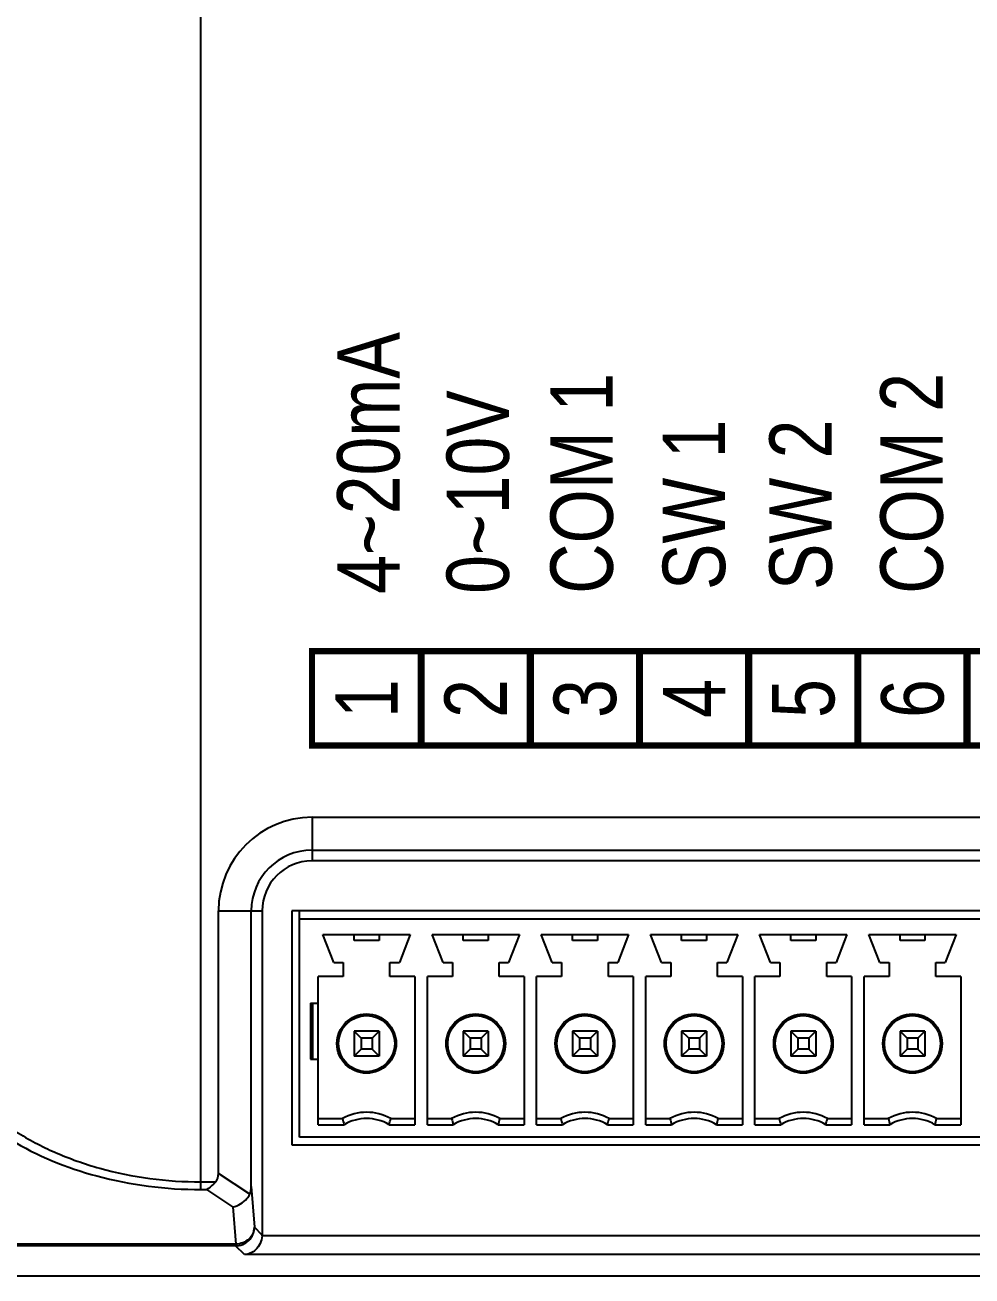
# Model space of a CAD drawing. Header units: millimetres. Extents: x 509 to 5579, y -1329 to 587.
# Drawn here: x 1472.53 to 1502.89, y -941.4 to -901.31 of the extents above; entities that cross this region are included whole.
import ezdxf

# ---------------------------------------------------------------- set-up
doc = ezdxf.new("R2010")
doc.units = ezdxf.units.MM
doc.layers.get('0').update_dxf_attribs({"linetype": 'CONTINUOUS'})
doc.styles.get("Standard").update_dxf_attribs({"font": 'gulim.ttc', "width": 0.8, "height": 2})

msp = doc.modelspace()

# ---------------------------------------------------------------- linework, layer by layer
at = {"color": 7, "linetype": 'Continuous'}
for p, q in [((1478.17, -938.631), (1478.17, -850.172)), ((1481.732, -926.703), (1481.732, -928.101)), ((1478.734, -929.701), (1480.132, -929.701)), ((1478.734, -938.113), (1478.734, -929.701)), ((1479.786, -938.53), (1479.786, -929.701)), ((1480.132, -929.701), (1480.132, -940.089)), ((1481.082, -929.701), (1481.082, -937.201)), ((1481.332, -936.954), (1481.332, -929.714)), ((1482.082, -930.454), (1484.882, -930.454)), ((1482.432, -931.354), (1482.082, -930.454)), ((1483.082, -930.654), (1483.082, -930.454)), ((1483.882, -930.654), (1483.082, -930.654)), ((1483.882, -930.454), (1483.882, -930.654)), ((1484.882, -930.454), (1484.532, -931.354)), ((1485.582, -930.454), (1488.382, -930.454)), ((1485.932, -931.354), (1485.582, -930.454)), ((1486.582, -930.654), (1486.582, -930.454)), ((1487.382, -930.654), (1486.582, -930.654)), ((1487.382, -930.454), (1487.382, -930.654)), ((1488.382, -930.454), (1488.032, -931.354)), ((1489.082, -930.454), (1491.882, -930.454)), ((1489.432, -931.354), (1489.082, -930.454)), ((1490.082, -930.654), (1490.082, -930.454)), ((1490.882, -930.654), (1490.082, -930.654)), ((1490.882, -930.454), (1490.882, -930.654)), ((1491.882, -930.454), (1491.532, -931.354)), ((1492.582, -930.454), (1495.382, -930.454)), ((1492.932, -931.354), (1492.582, -930.454)), ((1493.582, -930.654), (1493.582, -930.454)), ((1494.382, -930.654), (1493.582, -930.654)), ((1494.382, -930.454), (1494.382, -930.654)), ((1495.382, -930.454), (1495.032, -931.354)), ((1496.082, -930.454), (1498.882, -930.454)), ((1496.432, -931.354), (1496.082, -930.454)), ((1497.082, -930.654), (1497.082, -930.454)), ((1497.882, -930.654), (1497.082, -930.654)), ((1497.882, -930.454), (1497.882, -930.654)), ((1498.882, -930.454), (1498.532, -931.354)), ((1499.582, -930.454), (1502.382, -930.454)), ((1499.932, -931.354), (1499.582, -930.454)), ((1500.582, -930.654), (1500.582, -930.454)), ((1501.382, -930.654), (1500.582, -930.654)), ((1501.382, -930.454), (1501.382, -930.654)), ((1502.382, -930.454), (1502.032, -931.354)), ((1482.432, -931.354), (1482.732, -931.354)), ((1482.732, -931.354), (1482.732, -931.804)), ((1484.232, -931.354), (1484.532, -931.354)), ((1484.232, -931.804), (1484.232, -931.354)), ((1485.932, -931.354), (1486.232, -931.354)), ((1486.232, -931.354), (1486.232, -931.804)), ((1487.732, -931.354), (1488.032, -931.354)), ((1487.732, -931.804), (1487.732, -931.354)), ((1489.432, -931.354), (1489.732, -931.354)), ((1489.732, -931.354), (1489.732, -931.804)), ((1491.232, -931.354), (1491.532, -931.354)), ((1491.232, -931.804), (1491.232, -931.354)), ((1492.932, -931.354), (1493.232, -931.354)), ((1493.232, -931.354), (1493.232, -931.804)), ((1494.732, -931.354), (1495.032, -931.354)), ((1494.732, -931.804), (1494.732, -931.354)), ((1496.432, -931.354), (1496.732, -931.354)), ((1496.732, -931.354), (1496.732, -931.804)), ((1498.232, -931.354), (1498.532, -931.354)), ((1498.232, -931.804), (1498.232, -931.354)), ((1499.932, -931.354), (1500.232, -931.354)), ((1500.232, -931.354), (1500.232, -931.804)), ((1501.732, -931.354), (1502.032, -931.354)), ((1501.732, -931.804), (1501.732, -931.354)), ((1482.732, -931.804), (1481.932, -931.804)), ((1481.932, -936.554), (1481.932, -931.804)), ((1485.032, -931.804), (1484.232, -931.804)), ((1485.032, -931.804), (1485.032, -936.554)), ((1486.232, -931.804), (1485.432, -931.804)), ((1485.432, -936.554), (1485.432, -931.804)), ((1488.532, -931.804), (1487.732, -931.804)), ((1488.532, -931.804), (1488.532, -936.554)), ((1489.732, -931.804), (1488.932, -931.804)), ((1488.932, -936.554), (1488.932, -931.804)), ((1492.032, -931.804), (1491.232, -931.804)), ((1492.032, -931.804), (1492.032, -936.554)), ((1493.232, -931.804), (1492.432, -931.804)), ((1492.432, -936.554), (1492.432, -931.804)), ((1495.532, -931.804), (1494.732, -931.804)), ((1495.532, -931.804), (1495.532, -936.554)), ((1496.732, -931.804), (1495.932, -931.804)), ((1495.932, -936.554), (1495.932, -931.804)), ((1499.032, -931.804), (1498.232, -931.804)), ((1499.032, -931.804), (1499.032, -936.554)), ((1500.232, -931.804), (1499.432, -931.804)), ((1499.432, -936.554), (1499.432, -931.804)), ((1502.532, -931.804), (1501.732, -931.804)), ((1502.532, -931.804), (1502.532, -936.554)), ((1481.682, -932.654), (1481.932, -932.654)), ((1481.682, -932.654), (1481.682, -934.454)), ((1481.763, -934.454), (1481.763, -932.654)), ((1483.882, -933.554), (1483.082, -933.554)), ((1483.307, -933.779), (1483.082, -933.554)), ((1483.082, -933.554), (1483.082, -934.354)), ((1483.882, -933.554), (1483.657, -933.779)), ((1483.882, -933.554), (1483.882, -934.354)), ((1487.382, -933.554), (1486.582, -933.554)), ((1486.807, -933.779), (1486.582, -933.554)), ((1486.582, -933.554), (1486.582, -934.354)), ((1487.382, -933.554), (1487.157, -933.779)), ((1487.382, -933.554), (1487.382, -934.354)), ((1490.882, -933.554), (1490.082, -933.554)), ((1490.307, -933.779), (1490.082, -933.554)), ((1490.082, -933.554), (1490.082, -934.354)), ((1490.882, -933.554), (1490.657, -933.779)), ((1490.882, -933.554), (1490.882, -934.354)), ((1494.382, -933.554), (1493.582, -933.554)), ((1493.807, -933.779), (1493.582, -933.554)), ((1493.582, -933.554), (1493.582, -934.354)), ((1494.382, -933.554), (1494.157, -933.779)), ((1494.382, -933.554), (1494.382, -934.354)), ((1497.882, -933.554), (1497.082, -933.554)), ((1497.307, -933.779), (1497.082, -933.554)), ((1497.082, -933.554), (1497.082, -934.354)), ((1497.882, -933.554), (1497.657, -933.779)), ((1497.882, -933.554), (1497.882, -934.354)), ((1501.382, -933.554), (1500.582, -933.554)), ((1500.807, -933.779), (1500.582, -933.554)), ((1500.582, -933.554), (1500.582, -934.354)), ((1501.382, -933.554), (1501.157, -933.779)), ((1501.382, -933.554), (1501.382, -934.354)), ((1483.657, -933.779), (1483.307, -933.779)), ((1483.307, -933.779), (1483.307, -934.129)), ((1483.657, -933.779), (1483.657, -934.129)), ((1487.157, -933.779), (1486.807, -933.779)), ((1486.807, -933.779), (1486.807, -934.129)), ((1487.157, -933.779), (1487.157, -934.129)), ((1490.657, -933.779), (1490.307, -933.779)), ((1490.307, -933.779), (1490.307, -934.129)), ((1490.657, -933.779), (1490.657, -934.129)), ((1494.157, -933.779), (1493.807, -933.779)), ((1493.807, -933.779), (1493.807, -934.129)), ((1494.157, -933.779), (1494.157, -934.129)), ((1497.657, -933.779), (1497.307, -933.779)), ((1497.307, -933.779), (1497.307, -934.129)), ((1497.657, -933.779), (1497.657, -934.129)), ((1501.157, -933.779), (1500.807, -933.779)), ((1500.807, -933.779), (1500.807, -934.129)), ((1501.157, -933.779), (1501.157, -934.129)), ((1481.682, -934.454), (1481.932, -934.454)), ((1483.082, -934.354), (1483.307, -934.129)), ((1483.882, -934.354), (1483.082, -934.354)), ((1483.657, -934.129), (1483.307, -934.129)), ((1483.657, -934.129), (1483.882, -934.354)), ((1486.582, -934.354), (1486.807, -934.129)), ((1487.382, -934.354), (1486.582, -934.354)), ((1487.157, -934.129), (1486.807, -934.129)), ((1487.157, -934.129), (1487.382, -934.354)), ((1490.082, -934.354), (1490.307, -934.129)), ((1490.882, -934.354), (1490.082, -934.354)), ((1490.657, -934.129), (1490.307, -934.129)), ((1490.657, -934.129), (1490.882, -934.354)), ((1493.582, -934.354), (1493.807, -934.129)), ((1494.382, -934.354), (1493.582, -934.354)), ((1494.157, -934.129), (1493.807, -934.129)), ((1494.157, -934.129), (1494.382, -934.354)), ((1497.082, -934.354), (1497.307, -934.129)), ((1497.882, -934.354), (1497.082, -934.354)), ((1497.657, -934.129), (1497.307, -934.129)), ((1497.657, -934.129), (1497.882, -934.354)), ((1500.582, -934.354), (1500.807, -934.129)), ((1501.382, -934.354), (1500.582, -934.354)), ((1501.157, -934.129), (1500.807, -934.129)), ((1501.157, -934.129), (1501.382, -934.354)), ((1481.932, -936.354), (1482.708, -936.354)), ((1484.257, -936.354), (1485.032, -936.354)), ((1485.432, -936.354), (1486.208, -936.354)), ((1487.757, -936.354), (1488.532, -936.354)), ((1488.932, -936.354), (1489.708, -936.354)), ((1491.257, -936.354), (1492.032, -936.354)), ((1492.432, -936.354), (1493.208, -936.354)), ((1494.757, -936.354), (1495.532, -936.354)), ((1495.932, -936.354), (1496.708, -936.354)), ((1498.257, -936.354), (1499.032, -936.354)), ((1499.432, -936.354), (1500.208, -936.354)), ((1501.757, -936.354), (1502.532, -936.354)), ((1481.932, -936.554), (1482.761, -936.554)), ((1484.203, -936.554), (1485.032, -936.554)), ((1485.432, -936.554), (1486.261, -936.554)), ((1487.703, -936.554), (1488.532, -936.554)), ((1488.932, -936.554), (1489.761, -936.554)), ((1491.203, -936.554), (1492.032, -936.554)), ((1492.432, -936.554), (1493.261, -936.554)), ((1494.703, -936.554), (1495.532, -936.554)), ((1495.932, -936.554), (1496.761, -936.554)), ((1498.203, -936.554), (1499.032, -936.554)), ((1499.432, -936.554), (1500.261, -936.554)), ((1501.703, -936.554), (1502.532, -936.554)), ((1478.17, -938.385), (1478.637, -938.385)), ((1479.736, -938.78), (1478.734, -938.113)), ((1478.17, -938.631), (1478.36, -938.631)), ((1479.199, -939.189), (1478.36, -938.631)), ((1479.786, -938.53), (1479.884, -939.842)), ((1479.199, -939.189), (1479.289, -940.382)), ((1480.132, -940.089), (1479.884, -939.842)), ((1479.281, -940.436), (1408.854, -940.436)), ((1479.289, -940.382), (1408.856, -940.382)), ((1479.563, -940.718), (1479.281, -940.436))]:
    msp.add_line(p, q, dxfattribs=at)
at = {"linetype": 'Continuous'}
for p, q in [((1481.732, -926.703), (1534.232, -926.703)), ((1481.732, -927.755), (1534.232, -927.755)), ((1534.232, -928.101), (1481.732, -928.101)), ((1534.882, -929.701), (1481.082, -929.701)), ((1481.332, -929.954), (1534.632, -929.954)), ((1481.082, -937.201), (1534.882, -937.201)), ((1534.632, -936.954), (1481.332, -936.954)), ((1535.833, -940.119), (1480.131, -940.119)), ((1536.401, -940.718), (1479.563, -940.718)), ((1407.432, -941.401), (1555.832, -941.401)), ((1408.532, -941.401), (1554.334, -941.401))]:
    msp.add_line(p, q, dxfattribs=at)
at = {"const_width": 0.2, "elevation": 6.261}
msp.add_lwpolyline([(1481.732, -924.403), (1481.732, -921.375), (1534.232, -921.375), (1534.232, -924.403)], close=True, dxfattribs=at)
at = {"const_width": 0.23}
for points, elevation in [([(1485.232, -924.375), (1485.232, -921.375)], 22.2), ([(1488.732, -924.375), (1488.732, -921.375)], 22.2), ([(1492.232, -924.375), (1492.232, -921.375)], 44.4), ([(1495.732, -924.375), (1495.732, -921.375)], 44.4), ([(1499.232, -924.375), (1499.232, -921.375)], 44.4), ([(1502.732, -924.375), (1502.732, -921.375)], 44.4)]:
    msp.add_lwpolyline(points, dxfattribs=dict(at, elevation=elevation))
at = {"extrusion": (-1, 6.12323e-17, 0), "const_width": 0.2, "elevation": -1485.232}
msp.add_lwpolyline([(924.375, 22.2), (921.375, 6.261)], dxfattribs=at)
at = {"color": 7, "linetype": 'Continuous'}
for centre, radius in [((1483.482, -933.954), 0.95), ((1483.482, -933.954), 0.9), ((1486.982, -933.954), 0.95), ((1486.982, -933.954), 0.9), ((1490.482, -933.954), 0.95), ((1490.482, -933.954), 0.9), ((1493.982, -933.954), 0.95), ((1493.982, -933.954), 0.9), ((1497.482, -933.954), 0.95), ((1497.482, -933.954), 0.9), ((1500.982, -933.954), 0.95), ((1500.982, -933.954), 0.9)]:
    msp.add_circle(centre, radius, dxfattribs=at)
for centre, radius, start, end in [((1481.732, -929.701), 2.998, 90, 180), ((1481.732, -929.701), 1.946, 90, 180), ((1481.732, -929.701), 1.6, 90, 180), ((1483.482, -937.754), 1.6, 61.0451, 118.9556), ((1493.927, -933.461), 11.586, 194.4605, 195.4843), ((1483.482, -937.754), 1.4, 58.9973, 121.0022), ((1473.038, -933.461), 11.586, 344.5162, 345.54), ((1486.982, -937.754), 1.6, 61.0451, 118.9556), ((1497.427, -933.461), 11.586, 194.4605, 195.4843), ((1486.982, -937.754), 1.4, 58.9973, 121.0022), ((1476.538, -933.461), 11.586, 344.5162, 345.54), ((1490.482, -937.754), 1.6, 61.0451, 118.9556), ((1500.927, -933.461), 11.586, 194.4605, 195.4843), ((1490.482, -937.754), 1.4, 58.9973, 121.0022), ((1480.038, -933.461), 11.586, 344.5162, 345.54), ((1493.982, -937.754), 1.6, 61.0451, 118.9556), ((1504.427, -933.461), 11.586, 194.4605, 195.4843), ((1493.982, -937.754), 1.4, 58.9973, 121.0022), ((1483.538, -933.461), 11.586, 344.5162, 345.54), ((1497.482, -937.754), 1.6, 61.0451, 118.9556), ((1507.927, -933.461), 11.586, 194.4605, 195.4843), ((1497.482, -937.754), 1.4, 58.9973, 121.0022), ((1487.038, -933.461), 11.586, 344.5162, 345.54), ((1500.982, -937.754), 1.6, 61.0451, 118.9556), ((1511.427, -933.461), 11.586, 194.4605, 195.4843), ((1500.982, -937.754), 1.4, 58.9973, 121.0022), ((1490.538, -933.461), 11.586, 344.5162, 345.54)]:
    msp.add_arc(centre, radius, start, end, dxfattribs=at)
for centre, major_axis, ratio, start_param, end_param in [((1477.862, -937.809), (0.806, -0.536), 0.620085, -0.085649, 0.390833), ((1479.154, -938.088), (-0.467, 0.82), 0.519733, -2.800877, -2.401795), ((1479.531, -940.088), (-0.425, 0.425), 0.997265, -2.407185, -2.357564)]:
    msp.add_ellipse(centre, major_axis=major_axis, ratio=ratio, start_param=start_param, end_param=end_param, dxfattribs=at)
for points, knots in [([(1469.088, -933.519), (1469.192, -933.852), (1469.483, -934.518), (1470.13, -935.446), (1470.998, -936.31), (1472.507, -937.384), (1474.916, -938.364), (1477.048, -938.631), (1478.17, -938.631)], [0, 0, 0, 0, 0.094532, 0.195508, 0.305009, 0.424652, 0.695817, 1, 1, 1, 1]), ([(1469.381, -933.273), (1469.481, -933.604), (1469.76, -934.265), (1470.621, -935.547), (1471.915, -936.645), (1473.513, -937.484), (1475.468, -938.175), (1477.079, -938.385), (1478.17, -938.385)], [0, 0, 0, 0, 0.095787, 0.197612, 0.426306, 0.556513, 0.697159, 1, 1, 1, 1]), ([(1478.637, -938.385), (1478.615, -938.41), (1478.532, -938.501), (1478.438, -938.586), (1478.36, -938.631)], [0, 0, 0, 0, 0.267291, 1, 1, 1, 1]), ([(1479.199, -939.189), (1479.368, -939.15), (1479.583, -939.022), (1479.712, -938.83), (1479.736, -938.78)], [0, 0, 0, 0, 0.754187, 1, 1, 1, 1]), ([(1479.281, -940.436), (1479.359, -940.436), (1479.517, -940.404), (1479.716, -940.272), (1479.851, -940.075), (1479.883, -939.919), (1479.884, -939.842)], [0, 0, 0, 0, 0.251619, 0.502741, 0.752232, 1, 1, 1, 1]), ([(1479.884, -939.842), (1479.882, -939.911), (1479.847, -940.053), (1479.713, -940.23), (1479.518, -940.349), (1479.366, -940.38), (1479.289, -940.382)], [0, 0, 0, 0, 0.236591, 0.482193, 0.738147, 1, 1, 1, 1]), ([(1479.289, -940.382), (1479.288, -940.395), (1479.285, -940.412), (1479.284, -940.432), (1479.281, -940.436)], [0, 0, 0, 0, 0.69866, 1, 1, 1, 1]), ([(1480.131, -940.119), (1480.123, -940.282), (1479.987, -940.583), (1479.693, -940.711), (1479.563, -940.718)], [0, 0, 0, 0, 0.555123, 1, 1, 1, 1])]:
    msp.add_open_spline(points, degree=3, knots=knots, dxfattribs=at)

# ---------------------------------------------------------------- texts
at = {"color": 7, "char_height": 2, "attachment_point": 1, "rotation": 90}
for s, insert, width, line_spacing_factor in [('{\\fArial|b0|i0|c0|p34;4~20mA}', (1482.539, -919.541, 22.2), 1.5, 2), ('{\\fArial|b0|i0|c0|p34;COM 1}', (1489.375, -919.541, 22.2), 10.48349, 1.35), ('{\\fArial|b0|i0|c0|p34;COM 2}', (1499.952, -919.541, 22.2), 10.23553, 1.35), ('{\\fArial|b0|i0|c0|p34;0~10V}', (1486.044, -919.541, 22.2), 1.5, 1.35), ('{\\fArial|b0|i0|c0|p34;SW 1}', (1492.975, -919.421, 22.2), 15.94454, 1.35), ('{\\fArial|b0|i0|c0|p34;SW 2}', (1496.395, -919.421, 22.2), 17.92818, 1.35), ('{\\fArial|b0|i0|c0|p34;1}', (1482.479, -923.517), 13.76704, 0.7), ('{\\fArial|b0|i0|c0|p34;2}', (1485.979, -923.517), 13.76704, 0.7), ('{\\fArial|b0|i0|c0|p34;3}', (1489.479, -923.517, 22.2), 13.76704, 0.7), ('{\\fArial|b0|i0|c0|p34;4}', (1492.979, -923.517, 22.2), 13.76704, 0.7), ('{\\fArial|b0|i0|c0|p34;5}', (1496.479, -923.517, 22.2), 13.76704, 0.7), ('{\\fArial|b0|i0|c0|p34;6}', (1499.979, -923.517, 22.2), 13.76704, 0.7)]:
    msp.add_mtext(s, dxfattribs=dict(at, insert=insert, width=width, line_spacing_factor=line_spacing_factor))

doc.saveas('drawing.dxf')
